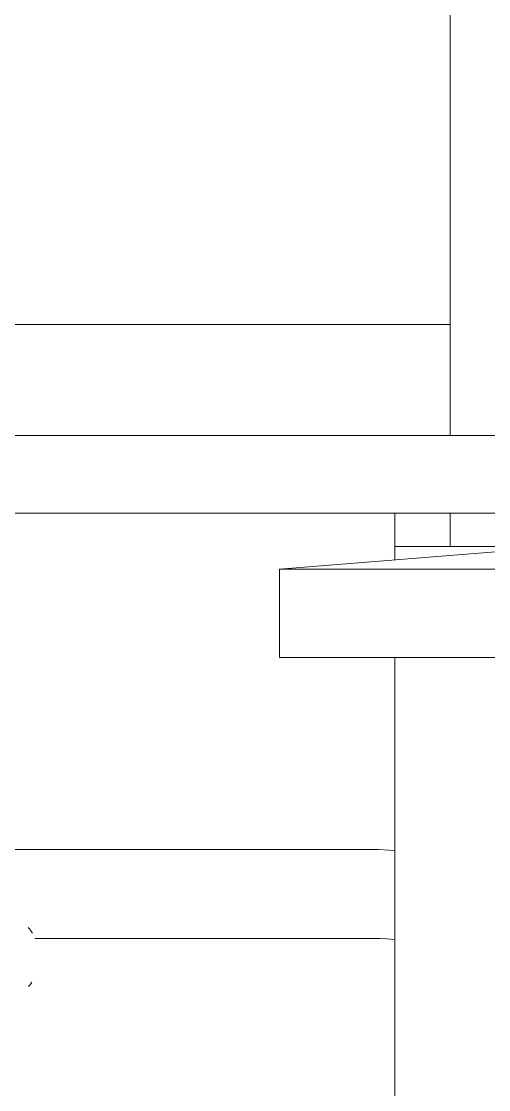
# Model space of a CAD drawing. Header units: millimetres. Extents: x -515342 to 330399, y -224905 to 507333.
# Drawn here: x 268991.5 to 269202, y 87986.8 to 88467.9 of the extents above; entities that cross this region are included whole.
import ezdxf

# ---------------------------------------------------------------- set-up
doc = ezdxf.new("R2010")
doc.units = ezdxf.units.MM
doc.layers.get('0').update_dxf_attribs({"lineweight": 0})
for name, color, linetype, lineweight in [('Витраж', 7, 'Continuous', 0), ('Ограждение', 7, 'Continuous', 0), ('Панели витража', 7, 'Continuous', 0), ('Перекрытие', 7, 'Continuous', 0), ('Стены внутренние', 7, 'Continuous', 0)]:
    doc.layers.add(name, color=color, linetype=linetype, lineweight=lineweight)

# ---------------------------------------------------------------- blocks, each defined once
blk = doc.blocks.new('Тип перил - Перила_Внутренний_-9707709-О_АР_П_Разрез 2-2')
at = {"layer": 'Ограждение'}
for p, q in [((7790, 63.5), (7501.27, 63.5)), ((7637.94, 23.5), (7790, 23.5))]:
    blk.add_line(p, q, dxfattribs=at)
at = {"layer": 'Ограждение', "flags": 128}
for points in [[(7800, 63.06), (7797.39, 63.27), (7792.59, 63.47), (7790, 63.5)], [(7790, 23.5), (7793.2, 23.44), (7796.39, 23.24), (7799.58, 22.92)]]:
    blk.add_lwpolyline(points, dxfattribs=at)
blk = doc.blocks.new('Тип перил - Перила_Внутренний_-9708056-О_АР_П_Разрез 2-2')
at = {"layer": 'Ограждение', "flags": 128}
for points in [[(7634.89, 28.35), (7635.41, 27.74), (7635.91, 27.12), (7636.38, 26.47), (7636.83, 25.81)], [(7636.51, 3.71), (7636.04, 3.06), (7635.55, 2.42), (7635.04, 1.81)]]:
    blk.add_lwpolyline(points, dxfattribs=at)
blk = doc.blocks.new('Панели_Витраж ТПТ75_Заполнение - АР_ПанельВитража_Монтажный зазор_100мм-10132522-О_АР_П_Разрез 2-2')
at = {"layer": 'Панели витража', "color": 253, "true_color": 0xaaaaaa}
blk.add_line((7825, 200), (7825, 215), dxfattribs=at)
blk = doc.blocks.new('Прямоугольный импост - АР_Импост_50х100 _импост витража_-V240-О_АР_П_Разрез 2-2')
at = {"layer": 'Витраж'}
for p, q in [((7825, 275), (7825, 250)), ((7875, 250), (7875, 275)), ((7825, 215), (7825, 200)), ((7875, 200), (7875, 215))]:
    blk.add_line(p, q, dxfattribs=at)
blk = doc.blocks.new('Системная панель - АР_ПанельВитража__Cтекло_СМ4-V242-О_АР_П_Разрез 2-2')
at = {"layer": 'Панели витража'}
h = blk.add_hatch(dxfattribs=at)
h.set_pattern_fill('FP_44', color=256, style=0, pattern_type=2)
h.set_pattern_definition([(236.31, (-5255.8, 8823.7), (-1777.996, -3556.002), [641.07, -5769.6]), (236.31, (-5220.23, 8717), (-1777.996, -3556.002), [384.64, -6026.03]), (236.31, (-5433.6, 8717), (-1777.996, -3556.002), [384.64, -6026.03])])
h.paths.add_polyline_path([(6780, 300), (6780, 356.47), (6760, 365.97), (6760, 300)])
h.paths.add_polyline_path([(7444.87, 300), (7470, 300.97), (7470, 328.72), (7444.87, 339.46), (7444.87, 300.22)])
h.paths.add_polyline_path([(7420, 300), (7435.13, 300.97), (7435.13, 345.28), (7420, 352.47), (7420, 300.22)])
h.paths.add_polyline_path([(7380, 300), (7380, 371.47), (7360, 380.97), (7360, 300)])
h.paths.add_polyline_path([(7320, 300), (7320, 399.97), (7304.87, 407.15), (7304.87, 300)])
h.paths.add_polyline_path([(7295.13, 300), (7295.13, 411.78), (7244.87, 435.65), (7244.87, 300), (7293.63, 300)])
h.paths.add_polyline_path([(7722.13, 300), (7825, 300), (7825, 2725), (6725, 2725), (6725, 726.87), (7293.63, 457.91), (7305.11, 453.85), (7327.14, 451.56), (7522.12, 450.88), (7524.82, 450.88), (7532.56, 451.23), (7537.42, 449.95), (7541.15, 447.33), (7541.96, 446.24), (7544.86, 444.77), (7547.49, 440.83), (7550, 425.48), (7550.15, 377.78), (7551.56, 376.03), (7556.83, 368.85), (7556.88, 366.23), (7557.09, 355.52), (7556.85, 358.58), (7555.97, 358.38), (7555.48, 357.36), (7554.54, 357.22), (7554.54, 354.32), (7552.93, 354.21), (7552.93, 352.11), (7553.23, 351.56), (7551.68, 349.92), (7553.72, 349.61), (7550, 347.16), (7549.17, 309.47), (7545.93, 303.18), (7543.02, 300), (7615.01, 300)])
h.paths.add_polyline_path([(7235.13, 300), (7235.13, 440.28), (7204.87, 454.65), (7204.87, 300)])
h.paths.add_polyline_path([(7195.13, 300), (7195.13, 459.28), (7144.87, 483.15), (7144.87, 300), (7186.5, 300)])
h.paths.add_polyline_path([(7135.13, 300), (7135.13, 487.78), (7104.87, 502.15), (7104.87, 300)])
h.paths.add_polyline_path([(7095.13, 300), (7095.13, 506.78), (7044.87, 530.65), (7044.87, 300), (7079.37, 300)])
h.paths.add_polyline_path([(7035.13, 300), (7035.13, 535.28), (7004.87, 549.65), (7004.87, 300)])
h.paths.add_polyline_path([(6995.13, 300), (6995.13, 554.28), (6944.87, 578.15), (6944.87, 322.43), (6992.11, 300)])
h.paths.add_polyline_path([(6895.13, 300), (6895.13, 301.78), (6844.87, 325.65), (6844.87, 300), (6865.12, 300)])
h.paths.add_polyline_path([(6820, 300), (6835.13, 300), (6835.13, 330.28), (6820, 337.47)])
h.paths.add_polyline_path([(7516.98, 300), (7514.07, 303.18), (7511.97, 306.7), (7510, 309.47), (7510, 300), (7516.52, 300)])
h.paths.add_polyline_path([(6740, 313.08), (6744.29, 315.01), (6735.71, 314.65), (6737.71, 313.49)])
h.paths.add_polyline_path([(6935.13, 327.07), (6935.13, 582.78), (6904.87, 597.15), (6904.87, 341.43)])
h.paths.add_polyline_path([(6733.38, 338.48), (6733.38, 341.93), (6733.37, 341.93)])
h.paths.add_polyline_path([(6895.13, 346.07), (6895.13, 601.78), (6844.87, 625.65), (6844.87, 369.93), (6875.22, 355.52)])
h.paths.add_polyline_path([(7510, 363.76), (7509.43, 411.58), (7420, 411.51), (7420, 396.75), (7476.47, 370.75), (7490.51, 365.78), (7508.94, 363.87)])
h.paths.add_polyline_path([(6835.13, 374.57), (6835.13, 630.28), (6820, 637.47), (6820, 381.75)])
h.paths.add_polyline_path([(6780, 400.75), (6780, 656.47), (6760, 665.97), (6760, 410.25), (6778.26, 401.57)])
h.paths.add_polyline_path([(7510, 411.98), (7509.35, 412.05), (7509.35, 412.02)])
h.paths.add_polyline_path([(7516.35, 447.65), (7520, 449.6), (7519.11, 449.6), (7516.72, 447.91)])
blk = doc.blocks.new('Прямоугольный импост - АР_Импост_50х100 _импост витража_-V246-О_АР_П_Разрез 2-2')
at = {"layer": 'Витраж'}
for q in [(7543.02, 300), (7825, 250)]:
    blk.add_line((7825, 300), q, dxfattribs=at)
blk = doc.blocks.new('Прямоугольный импост - АР_Импост_50х100 _импост витража_-V247-О_АР_П_Разрез 2-2')
at = {"layer": 'Витраж'}
blk.add_line((4375, 2750), (4375, 275), dxfattribs=at)
blk = doc.blocks.new('Тип перил - Перила_Внутренний_-10129604-О_АР_П_Разрез 2-2')
at = {"layer": 'Ограждение', "flags": 128}
for points in [[(7634.89, 28.35), (7635.41, 27.74), (7635.91, 27.12), (7636.38, 26.47), (7636.83, 25.81)], [(7636.51, 3.71), (7636.04, 3.06), (7635.55, 2.42), (7635.04, 1.81)]]:
    blk.add_lwpolyline(points, dxfattribs=at)
blk = doc.blocks.new('Ограждение - Ограждение-10130583-О_АР_П_Разрез 2-2')
at = {"layer": 'Ограждение'}
for p, q in [((7880, 200.37), (7748, 189.81)), ((7748, 189.81), (8452, 189.81)), ((7748, 189.81), (7748, 150)), ((7748, 150), (8452, 150))]:
    blk.add_line(p, q, dxfattribs=at)
blk = doc.blocks.new('СД_Люблино_Фасады_rvt-2-О_АР_П_Разрез 2-2')
at = {"layer": 'Перекрытие'}
for p, q in [((7510, 250), (7880, 250)), ((7880, 215), (7510, 215))]:
    blk.add_line(p, q, dxfattribs=at)
at = {"layer": 'Стены внутренние'}
for p, q in [((7800, 215), (7510, 215)), ((7800, 193.97), (7800, 215)), ((7875.38, 200), (7800, 200)), ((7800, -1007.5), (7800, 150))]:
    blk.add_line(p, q, dxfattribs=at)
at = {"layer": 'Витраж', "lineweight": 9}
for name, p in [('Прямоугольный импост - АР_Импост_50х100 _импост витража_-V247-О_АР_П_Разрез 2-2', (3450, 0)), ('Прямоугольный импост - АР_Импост_50х100 _импост витража_-V246-О_АР_П_Разрез 2-2', (0, 0)), ('Прямоугольный импост - АР_Импост_50х100 _импост витража_-V240-О_АР_П_Разрез 2-2', (0, 0))]:
    blk.add_blockref(name, p, dxfattribs=at)
at = {"layer": 'Ограждение', "lineweight": 9}
for name in ['Тип перил - Перила_Внутренний_-9707709-О_АР_П_Разрез 2-2', 'Тип перил - Перила_Внутренний_-9708056-О_АР_П_Разрез 2-2', 'Тип перил - Перила_Внутренний_-10129604-О_АР_П_Разрез 2-2', 'Ограждение - Ограждение-10130583-О_АР_П_Разрез 2-2']:
    blk.add_blockref(name, (0, 0), dxfattribs=at)
at = {"layer": 'Панели витража', "lineweight": 9}
for name in ['Системная панель - АР_ПанельВитража__Cтекло_СМ4-V242-О_АР_П_Разрез 2-2', 'Панели_Витраж ТПТ75_Заполнение - АР_ПанельВитража_Монтажный зазор_100мм-10132522-О_АР_П_Разрез 2-2']:
    blk.add_blockref(name, (0, 0), dxfattribs=at)

msp = doc.modelspace()

# ---------------------------------------------------------------- block references
msp.add_blockref('СД_Люблино_Фасады_rvt-2-О_АР_П_Разрез 2-2', (261359.7107, 88031.3929))

doc.saveas('drawing.dxf')
